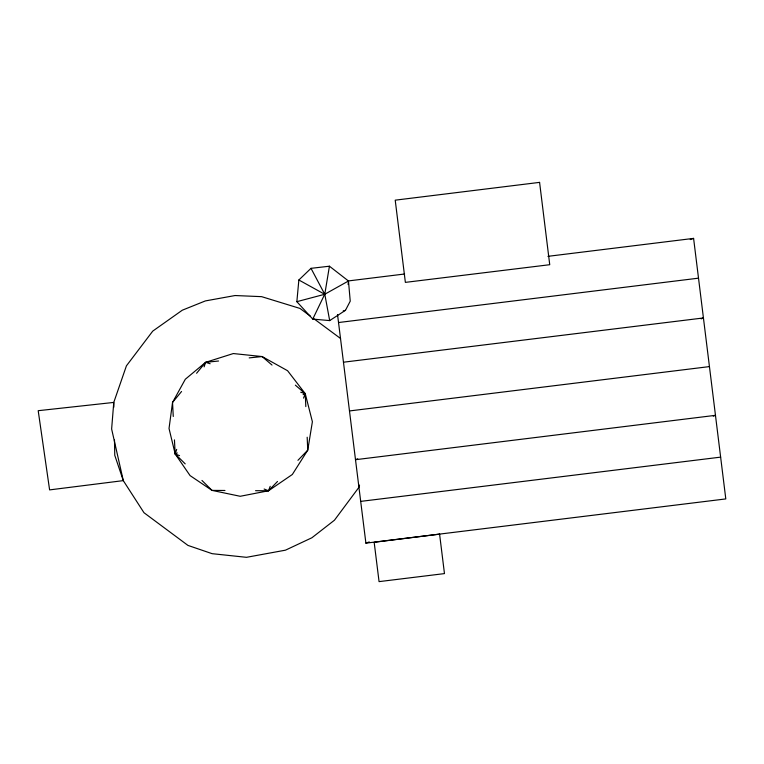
<?xml version="1.0" encoding="UTF-8"?>
<svg xmlns="http://www.w3.org/2000/svg" width="764" height="764" viewBox="0 0 764 764"><rect width="100%" height="100%" fill="white"/><g stroke="black" fill="none" stroke-linecap="round" stroke-linejoin="round"><path stroke-width="1.15" d="M296.852 301.675L298.858 279.996L311.005 268.336L329.427 266.206L348.479 280.999L350.237 301.169L345.471 310.318L329.685 320.593L312.762 319.094L296.852 301.675L324.7 294.283L348.479 280.999L348.117 284.514M298.858 279.996L324.767 294.321L329.427 266.206M359.548 485.102L358.879 487.394L334.441 520.217L311.884 537.77L285.449 550.175L246.476 557.319L212.134 553.68L187.954 545.41L143.966 512.701L123.29 480.623L114.772 455.306L114.476 440.035M185.213 463.872L175.166 453.931L169.025 428.489L172.54 402.427L185.318 379.24L205.621 362.327L233.316 353.551L262.138 356.559L287.579 370.721L305.247 393.651L312.39 421.728L307.749 450.168L292.335 474.482L268.527 490.774L240.211 496.285L212.01 490.392L190.083 475.609L175.166 453.931L176.675 449.404M204.112 366.854L205.621 362.327L218.571 361.009M270.217 486.305L268.527 490.774L255.577 490.689M303.556 398.12L305.247 393.651L295.362 385.151M312.762 319.094L324.729 294.216L311.005 268.336M324.805 294.283L329.685 320.593M181.555 391.493L172.54 402.427L173.256 416.476M196.596 373.262L205.621 362.327L210.148 363.75M277.513 481.473L268.527 490.774L264.134 489.036M297.941 460.32L307.749 450.168L307.176 437.218M174.45 439.883L175.166 453.931L177.315 452.937M303.098 394.654L305.247 393.651L305.82 406.61M357.705 458.792L355.499 459.699L365.899 543.156L725.8 498.921L693.597 238.387L547.922 256.341M701.161 318.865L703.367 317.967L343.466 362.203L337.535 314.577M365.899 543.156L369.26 541.924M713.28 416.151L715.524 415.329L355.499 459.699L343.466 362.203M690.226 239.581L693.597 238.387M343.217 310.929L345.471 310.318M347.782 280.999L404.624 273.999M338.519 322.532L698.477 278.172M349.482 410.946L709.441 366.596M360.694 501.385L720.662 457.13M249.188 357.886L262.138 356.559L272.013 365.058M224.96 490.478L212.01 490.392L201.963 480.451M300.72 392.228L305.247 393.651M175.166 453.931L179.559 455.669M310.365 316.134L299.985 308.436L261.632 296.661L235.073 295.534L205.373 300.921L182.309 310.194L152.733 331.127L126.423 365.832L113.769 402.427L111.63 428.996L123.29 480.623L49.603 489.896L38.2 410.698L113.769 402.427L113.855 407.126M314.147 318.932L340.582 338.519M439.587 534.131L374.169 542.278L379.059 581.624L444.467 573.602L439.587 534.131M539.585 182.376L395.217 200.168L405.369 282.374L549.736 264.707L539.585 182.376"/></g></svg>
